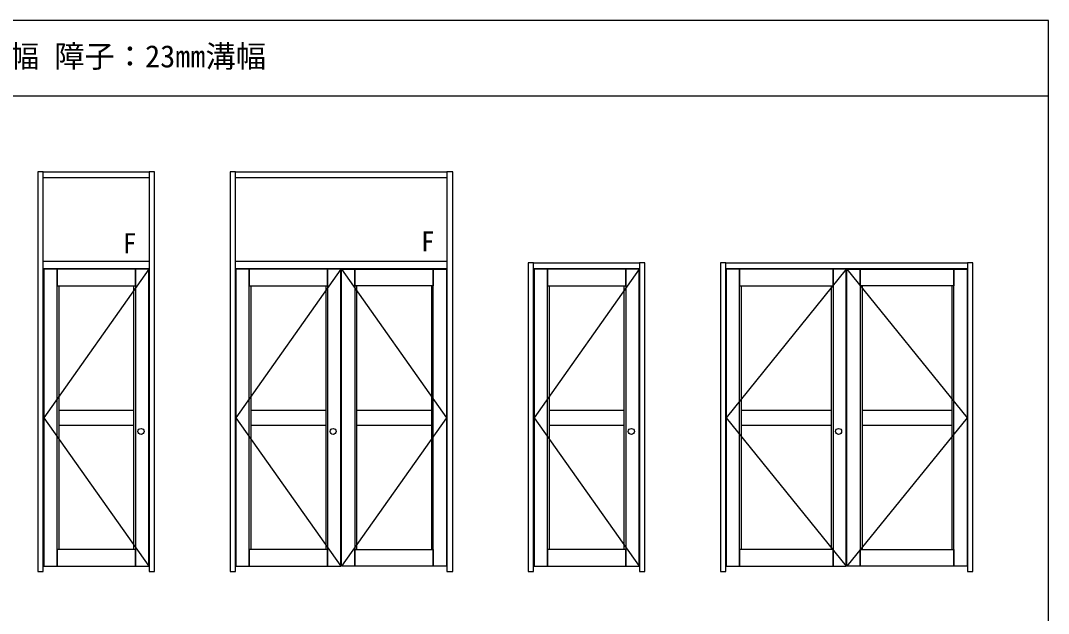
# Model space of a CAD drawing. Units: millimetres, scale not verified. Extents: x -437 to 438, y -344 to 341.
# Drawn here: x 98.6 to 438.3, y 110.4 to 306.3 of the extents above; entities that cross this region are included whole.
import ezdxf
from ezdxf.enums import TextEntityAlignment as Align

# ---------------------------------------------------------------- set-up
doc = ezdxf.new("R2010")
doc.units = ezdxf.units.MM
doc.header["$LTSCALE"] = 2
for name, color, linetype in [('0-1_USER1', 3, 'Continuous'), ('0-5_YKK_A1', 4, 'Continuous'), ('0-7_YKK_ZWAK', 7, 'Continuous')]:
    doc.layers.add(name, color=color, linetype=linetype)
doc.styles.add('ＭＳ ゴシック', font='')
doc.styles.get('ＭＳ ゴシック').set_extended_font_data('MS Gothic')

msp = doc.modelspace()

# ---------------------------------------------------------------- linework, layer by layer
at = {"layer": '0-5_YKK_A1'}
for p, q in [((111.25, 218.65), (111.25, 131.55)), ((135.95, 218.65), (135.95, 131.55)), ((174.75, 218.65), (174.75, 131.55)), ((199.45, 218.65), (199.45, 131.55)), ((209.65, 218.65), (209.65, 131.55)), ((234.35, 218.65), (234.35, 131.55)), ((273.3, 218.65), (273.3, 131.55)), ((298, 218.65), (298, 131.55)), ((336.8, 218.65), (336.8, 131.55)), ((366.5, 218.65), (366.5, 131.55)), ((376.7, 218.65), (376.7, 131.55)), ((406.4, 218.65), (406.4, 131.55)), ((111.25, 177.6), (135.95, 177.6)), ((174.75, 177.6), (199.45, 177.6)), ((209.65, 177.6), (234.35, 177.6)), ((273.3, 177.6), (298, 177.6)), ((336.8, 177.6), (366.5, 177.6)), ((376.7, 177.6), (406.4, 177.6)), ((111.25, 172.6), (135.95, 172.6)), ((174.75, 172.6), (199.45, 172.6)), ((209.65, 172.6), (234.35, 172.6)), ((273.3, 172.6), (298, 172.6)), ((336.8, 172.6), (366.5, 172.6)), ((376.7, 172.6), (406.4, 172.6))]:
    msp.add_line(p, q, dxfattribs=at)
for points in [[(104.35, 124.3), (106.1, 124.3), (106.1, 256.3), (104.35, 256.3)], [(106.1, 256.3), (141.1, 256.3), (141.1, 254.3), (106.1, 254.3)], [(141.1, 124.3), (142.85, 124.3), (142.85, 256.3), (141.1, 256.3)], [(167.85, 124.3), (169.6, 124.3), (169.6, 256.3), (167.85, 256.3)], [(169.6, 256.3), (239.5, 256.3), (239.5, 254.3), (169.6, 254.3)], [(239.5, 124.3), (241.4, 124.3), (241.4, 256.3), (239.5, 256.3)], [(106.1, 226.8), (141.1, 226.8), (141.1, 224.3), (106.1, 224.3)], [(169.6, 226.8), (239.5, 226.8), (239.5, 224.3), (169.6, 224.3)], [(266.4, 124.3), (268.15, 124.3), (268.15, 226.3), (266.4, 226.3)], [(268.15, 226.3), (303.15, 226.3), (303.15, 224.3), (268.15, 224.3)], [(303.15, 124.3), (304.9, 124.3), (304.9, 226.3), (303.15, 226.3)], [(329.9, 124.3), (331.65, 124.3), (331.65, 226.3), (329.9, 226.3)], [(331.65, 226.3), (411.55, 226.3), (411.55, 224.3), (331.65, 224.3)], [(411.55, 124.3), (413.3, 124.3), (413.3, 226.3), (411.55, 226.3)], [(110.65, 224.15), (106.25, 224.15), (106.25, 126.05), (110.65, 126.05)], [(110.65, 218.65), (136.55, 218.65), (136.55, 224.15), (110.65, 224.15)], [(136.55, 126.05), (140.95, 126.05), (140.95, 224.15), (136.55, 224.15)], [(174.15, 224.15), (169.75, 224.15), (169.75, 126.05), (174.15, 126.05)], [(174.15, 218.65), (200.05, 218.65), (200.05, 224.15), (174.15, 224.15)], [(200.05, 126.05), (204.45, 126.05), (204.45, 224.15), (200.05, 224.15)], [(209.05, 126.05), (204.65, 126.05), (204.65, 224.15), (209.05, 224.15)], [(234.95, 218.65), (209.05, 218.65), (209.05, 224.15), (234.95, 224.15)], [(234.95, 224.15), (239.35, 224.15), (239.35, 126.05), (234.95, 126.05)], [(272.7, 224.15), (268.3, 224.15), (268.3, 126.05), (272.7, 126.05)], [(272.7, 218.65), (298.6, 218.65), (298.6, 224.15), (272.7, 224.15)], [(298.6, 126.05), (303, 126.05), (303, 224.15), (298.6, 224.15)], [(336.2, 224.15), (331.8, 224.15), (331.8, 126.05), (336.2, 126.05)], [(336.2, 218.65), (367.1, 218.65), (367.1, 224.15), (336.2, 224.15)], [(367.1, 126.05), (371.5, 126.05), (371.5, 224.15), (367.1, 224.15)], [(376.1, 126.05), (371.7, 126.05), (371.7, 224.15), (376.1, 224.15)], [(407, 218.65), (376.1, 218.65), (376.1, 224.15), (407, 224.15)], [(407, 224.15), (411.4, 224.15), (411.4, 126.05), (407, 126.05)], [(136.55, 131.55), (110.65, 131.55), (110.65, 126.05), (136.55, 126.05)], [(200.05, 131.55), (174.15, 131.55), (174.15, 126.05), (200.05, 126.05)], [(209.05, 131.55), (234.95, 131.55), (234.95, 126.05), (209.05, 126.05)], [(298.6, 131.55), (272.7, 131.55), (272.7, 126.05), (298.6, 126.05)], [(367.1, 131.55), (336.2, 131.55), (336.2, 126.05), (367.1, 126.05)], [(376.1, 131.55), (407, 131.55), (407, 126.05), (376.1, 126.05)]]:
    msp.add_lwpolyline(points, close=True, dxfattribs=at)
for points in [[(140.95, 224.15), (106.25, 175.1), (140.95, 126.05)], [(204.45, 224.15), (169.75, 175.1), (204.45, 126.05)], [(204.65, 224.15), (239.35, 175.1), (204.65, 126.05)], [(303, 224.15), (268.3, 175.1), (303, 126.05)], [(371.5, 224.15), (331.8, 175.1), (371.5, 126.05)], [(371.7, 224.15), (411.4, 175.1), (371.7, 126.05)]]:
    msp.add_lwpolyline(points, dxfattribs=at)
for centre in [(138.4, 170.55), (201.9, 170.55), (300.45, 170.55), (368.95, 170.55)]:
    msp.add_circle(centre, 1, dxfattribs=at)
at = {"layer": '0-7_YKK_ZWAK'}
for p, q in [((438.3, 306.3), (-436.7, 306.3)), ((438.3, 281.3), (-436.7, 281.3))]:
    msp.add_line(p, q, dxfattribs=at)
msp.add_lwpolyline([(-436.7, -343.7), (438.3, -343.7), (438.3, 306.3)], dxfattribs=at)

# ---------------------------------------------------------------- texts
at = {"layer": '0-1_USER1', "style": 'ＭＳ ゴシック'}
msp.add_text('自由開きドア【フロアヒンジドア】一般仕様 100見込 たてかまち100㎜見付 枠：23㎜溝幅 障子：23㎜溝幅', height=7.331, dxfattribs=at).set_placement((-300.086, 288.63), align=Align.BOTTOM_LEFT)
at = {"layer": '0-5_YKK_A1', "style": 'ＭＳ ゴシック'}
for p in [(132.41, 227.468), (230.916, 228.043)]:
    msp.add_text('F', height=6.598, dxfattribs=at).set_placement(p, align=Align.BOTTOM_LEFT)

doc.saveas('drawing.dxf')
